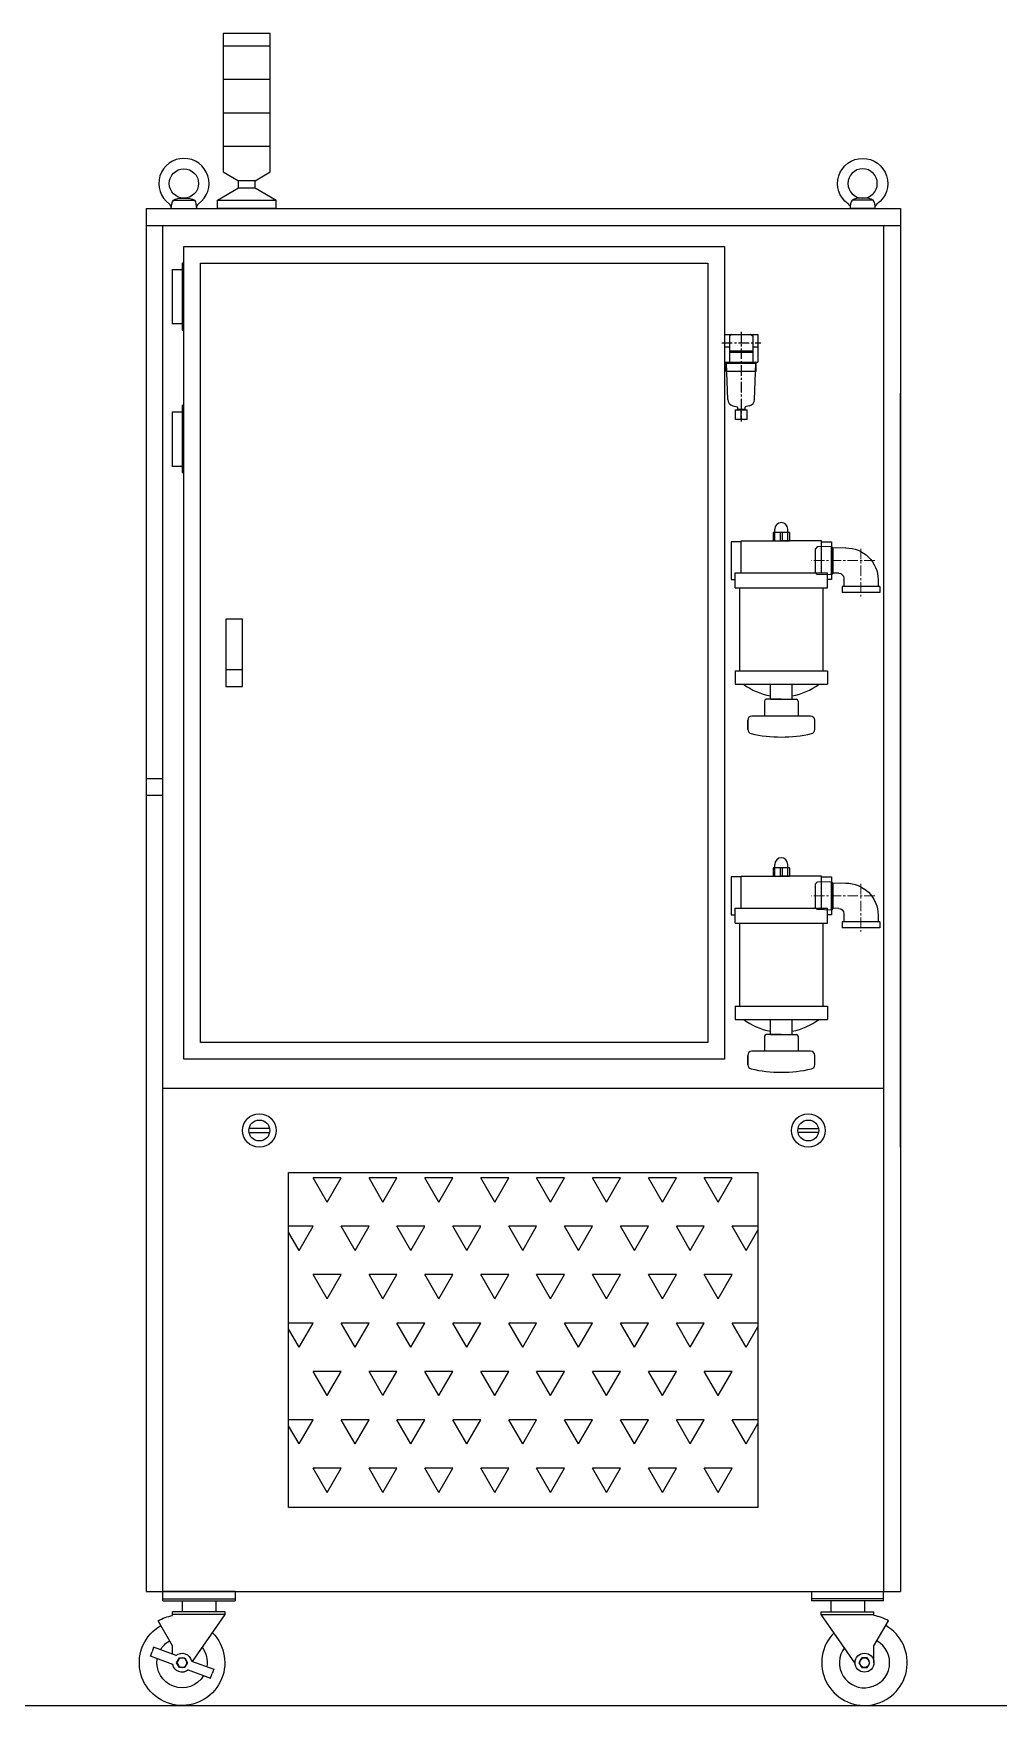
# Model space of a CAD drawing. Header units: millimetres. Extents: x 92843 to 114843, y 2721 to 9158.
# Drawn here: x 103888 to 105040, y 4545 to 6542 of the extents above; entities that cross this region are included whole.
import ezdxf

# ---------------------------------------------------------------- set-up
doc = ezdxf.new("R2010")
doc.units = ezdxf.units.MM
doc.header["$LTSCALE"] = 10
for name, pattern in [('C_CENTER_L', [2, 1.25, -0.25, 0.25, -0.25]), ('C_SOLID_L', [0]), ('CENTER', [2, 1.25, -0.25, 0.25, -0.25])]:
    doc.linetypes.add(name, pattern=pattern)
doc.layers.add('CENTER', color=1, linetype='Continuous', lineweight=13)

# ---------------------------------------------------------------- blocks, each defined once
blk = doc.blocks.new('아이볼트M16-원')
for p, q in [((2.5, 10), (27.5, 10)), ((0, 0), (30, 0))]:
    blk.add_line(p, q)
blk.add_circle((15, 30), 17.5)
for centre, radius, start, end in [((15, 30), 30, 305.6591, 234.3409), ((-6.1, 0.7), 6.15, 353.8966, 54.0013), ((36.1, 0.7), 6.15, 125.9987, 186.1034)]:
    blk.add_arc(centre, radius, start, end)
blk.add_spline([(0, 0), (2.5, 10), (15, 12.5), (27.5, 10), (30, 0)], degree=3)
blk = doc.blocks.new('TP6240-01 PCI TG')
for p, q in [((296.3, -29.4), (296.3, -40.4)), ((296.3, -29.4), (382.3, -29.4)), ((382.3, -38.4), (296.3, -38.4)), ((382.3, -40.4), (382.3, -29.4)), ((382.3, -40.4), (296.3, -40.4)), ((307.9, -56.9), (307.9, -53.9)), ((307.9, -53.9), (370.8, -53.9)), ((348.1, -114.4), (307.9, -56.9)), ((307.9, -56.9), (370.8, -56.9)), ((319.3, -40.4), (319.3, -53.9)), ((359.3, -40.4), (359.3, -53.9)), ((370.8, -58), (370.8, -53.9)), ((370.8, -94.4), (388, -64.5)), ((370.8, -114.4), (370.8, -94.4)), ((356.2, -108.7), (352.9, -114.4)), ((352.9, -114.4), (356.2, -120)), ((362.7, -108.7), (356.2, -108.7)), ((366, -114.4), (362.7, -108.7)), ((362.7, -120), (366, -114.4)), ((356.2, -120), (362.7, -120))]:
    blk.add_line(p, q)
for radius in [11.3, 5.67]:
    blk.add_circle((359.5, -114.4), radius)
for radius, start, end in [(57.5, 60.1896, 78.6386), (51, 135.4826, 60.2137), (30, 143.0166, 60.3634)]:
    blk.add_arc((359.5, -114.4), radius, start, end)
blk = doc.blocks.new('TP6240R-01 PCI TG')
for p, q in [((296.3, -29.4), (296.3, -40.4)), ((296.3, -29.4), (382.3, -29.4)), ((382.3, -38.4), (296.3, -38.4)), ((382.3, -40.4), (382.3, -29.4)), ((382.3, -40.4), (296.3, -40.4)), ((307.9, -56.9), (307.9, -53.9)), ((307.9, -53.9), (370.8, -53.9)), ((347, -112.8), (307.9, -56.9)), ((307.9, -56.9), (370.8, -56.9)), ((319.3, -40.4), (319.3, -53.9)), ((359.3, -40.4), (359.3, -53.9)), ((370.8, -58), (370.8, -53.9)), ((370.8, -94.4), (388, -64.5)), ((366.7, -105.7), (393.4, -96)), ((370.8, -104.2), (370.8, -94.4)), ((393.4, -96), (395.3, -101.4)), ((348.3, -112.4), (321.6, -122)), ((356.2, -108.7), (352.9, -114.4)), ((352.9, -114.4), (356.2, -120)), ((362.7, -108.7), (356.2, -108.7)), ((366, -114.4), (362.7, -108.7)), ((362.7, -120), (366, -114.4)), ((370.6, -116.4), (397.3, -106.7)), ((397.3, -106.7), (395.3, -101.4)), ((321.6, -122), (323.6, -127.4)), ((325.5, -132.8), (323.6, -127.4)), ((352.2, -123.1), (325.5, -132.8)), ((356.2, -120), (362.7, -120))]:
    blk.add_line(p, q)
blk.add_circle((359.5, -114.4), 5.67)
for radius, start, end in [(57.5, 60.1896, 78.6386), (51, 135.4826, 60.2137), (30, 143.0166, 188.99), (30, 30.8904, 60.3634), (30, 210.8904, 8.99), (11.3, 50.1448, 169.7356), (11.3, 230.1448, 349.7356)]:
    blk.add_arc((359.5, -114.4), radius, start, end)
blk = doc.blocks.new('A$C1ABC471F')
at = {"linetype": 'Continuous', "ltscale": 2}
for p, q in [((40, 0), (-40, 0)), ((-40, 0), (-40, -2)), ((-32.5, -14), (-32.5, 0)), ((32.5, 0), (32.5, -14)), ((40, -2), (40, 0)), ((-40, -2), (40, -2)), ((-32.5, -14), (32.5, -14))]:
    blk.add_line(p, q, dxfattribs=at)
blk = doc.blocks.new('A$C5FCD36A2')
for p, q in [((69.8, 243.5), (50.2, 243.5)), ((50.2, 243.5), (50.2, 233.5)), ((52.2, 233.5), (52.2, 247.5)), ((59, 233.5), (59, 243.5)), ((61, 243.5), (61, 233.5)), ((67.8, 233.5), (67.8, 247.5)), ((69.8, 243.5), (69.8, 233.5)), ((12, 232.5), (0, 232.5)), ((0, 232.5), (0, 187.5)), ((12, 195.5), (12, 233.5)), ((12, 233.5), (60, 233.5)), ((50.2, 233.5), (69.8, 233.5)), ((108, 233.5), (60, 233.5)), ((108, 195.5), (108, 233.5)), ((108, 232.5), (120, 232.5)), ((120, 232.5), (120, 187.5)), ((0, 187.5), (5, 187.5)), ((5, 177.5), (5, 195.5)), ((5, 177.5), (5, 195.5)), ((5, 195.5), (115, 195.5)), ((115, 177.5), (115, 195.5)), ((115, 177.5), (115, 195.5)), ((120, 187.5), (115, 187.5)), ((5, 177.5), (115, 177.5)), ((5, 78.5), (5, 62.5)), ((5, 78.5), (115, 78.5)), ((5, 78.5), (5, 62.5)), ((5, 62.5), (115, 62.5)), ((47, 44.5), (47, 62.5)), ((73, 44.5), (73, 62.5)), ((115, 78.5), (115, 62.5)), ((40, 42.5), (40, 24.5)), ((60, 44.5), (42, 44.5)), ((47, 44.5), (73, 44.5)), ((60, 44.5), (78, 44.5)), ((80, 42.5), (80, 24.5)), ((95, 24.5), (25, 24.5)), ((20, 8.5), (20, 19.5)), ((20, 19.5), (20, 8.5)), ((100, 8.5), (100, 19.5))]:
    blk.add_line(p, q)
for points in [[(10, 177.5), (10, 78.5)], [(110, 78.5), (110, 177.5)]]:
    blk.add_lwpolyline(points)
for centre, radius, start, end in [((60.3, 247.5), 8.05, 91.7823, 179.6832), ((59.7, 247.5), 8.05, 0.3168, 88.2177), ((60, 122.5), 75, 233.1301, 260.0183), ((60, 122.5), 75, 279.9817, 306.8699), ((42, 42.5), 2, 90, 180), ((78, 42.5), 2, 0, 90), ((25, 19.5), 5, 90, 180), ((95, 19.5), 5, 0, 90), ((25, 8.5), 5, 180, 257.1604), ((60, 162), 162.5, 257.1604, 282.8396), ((95, 8.5), 5, 282.8396, 0)]:
    blk.add_arc(centre, radius, start, end)
blk = doc.blocks.new('A$C70B95E08')
at = {"color": 7, "linetype": 'Continuous'}
for p, q in [((81.5, 54.9), (36.5, 54.9)), ((36.5, 47.9), (36.5, 54.9)), ((81.5, 47.9), (36.5, 47.9)), ((38.5, 37.9), (38.5, 47.9)), ((79.5, 39.8), (79.5, 47.9)), ((81.5, 47.9), (81.5, 54.9)), ((7, 33.3), (5, 31.1)), ((5, 31.1), (5, 2.7)), ((24, 33.8), (7, 33.3)), ((26, 31.7), (24, 33.8)), ((32.6, 31.9), (26, 31.7)), ((26, 31.7), (26, 2)), ((7, 0.5), (5, 2.7)), ((24, 0), (7, 0.5)), ((26, 2), (24, 0)), ((40.8, 1.8), (26, 2))]:
    blk.add_line(p, q, dxfattribs=at)
at = {"linetype": 'Continuous', "ltscale": 2}
blk.add_line((24, 33.8), (24, 0), dxfattribs=at)
at = {"color": 7, "linetype": 'Continuous'}
for centre, radius, start, end in [((32.5, 37.9), 6, 271, 0.0001), ((41.5, 39.8), 38, 269, 0)]:
    blk.add_arc(centre, radius, start, end, dxfattribs=at)
at = {"layer": 'CENTER', "color": 1, "linetype": 'CENTER'}
for p, q in [((59, 2.7), (59, 59.9)), ((75.5, 16.9), (0, 16.9))]:
    blk.add_line(p, q, dxfattribs=at)
blk = doc.blocks.new('A$C699C093D')
at = {"color": 7, "linetype": 'Continuous'}
for p, q in [((3.2, 103.7), (43.2, 103.7)), ((3.2, 103.7), (3.2, 71)), ((11.4, 103.6), (9.2, 102.3)), ((9.2, 102.3), (9.2, 71)), ((34.9, 103.6), (37.2, 102.3)), ((37.2, 102.3), (37.2, 71)), ((43.2, 103.7), (43.2, 71)), ((3.2, 89), (9.2, 89)), ((9.2, 84.2), (37.2, 84.2)), ((9.2, 82.7), (37.2, 82.7)), ((37.2, 89), (43.2, 89)), ((3.2, 71), (43.2, 71)), ((5.2, 59.7), (5.2, 71)), ((5.2, 69.5), (41.2, 69.5)), ((7.2, 26.2), (5.6, 69.5)), ((39.2, 26.2), (40.8, 69.5)), ((41.2, 59.7), (41.2, 71)), ((41.2, 59.7), (5.2, 59.7)), ((40.4, 59.7), (40.3, 59.7)), ((13.1, 18.7), (18.3, 17.4)), ((16.2, 14), (30.2, 14)), ((16.2, 2.5), (16.2, 14)), ((30.2, 2.5), (16.2, 2.5)), ((18.7, 16.9), (18.7, 14.7)), ((18.7, 14.7), (27.7, 14.7)), ((19.8, 14), (19.8, 14.7)), ((23.2, 3.1), (23.2, 13.3)), ((26.6, 14), (26.6, 14.7)), ((27.7, 16.9), (27.7, 14.7)), ((33.2, 18.7), (28, 17.4)), ((30.2, 2.5), (30.2, 14))]:
    blk.add_line(p, q, dxfattribs=at)
at = {"color": 2, "linetype": 'C_CENTER_L'}
for p, q in [((23.2, 107.2), (23.2, 0)), ((0, 94), (46.5, 94))]:
    blk.add_line(p, q, dxfattribs=at)
at = {"color": 7, "linetype": 'C_SOLID_L'}
for p, q in [((5.2, 69.6), (6, 71)), ((41.2, 69.6), (40.4, 71))]:
    blk.add_line(p, q, dxfattribs=at)
at = {"color": 7, "linetype": 'Continuous'}
for centre, radius, start, end in [((11.9, 102.7), 1, 89.9964, 119.999), ((34.4, 102.7), 1, 60.0013, 90.0039), ((15.2, 26.5), 8, 182.1433, 255), ((31.2, 26.5), 8, 285, 357.8567), ((19.7, 3.9), 10.1, 69.7438, 110.2562), ((19.7, 12.6), 10.1, 249.7438, 290.2562), ((18.2, 16.9), 0.5, 0, 75), ((26.7, 3.9), 10.1, 69.7438, 110.2562), ((26.7, 12.6), 10.1, 249.7438, 290.2562), ((28.2, 16.9), 0.5, 105.0001, 180.0002)]:
    blk.add_arc(centre, radius, start, end, dxfattribs=at)
blk = doc.blocks.new('A$C65555AC7')
at = {"linetype": 'Continuous', "ltscale": 2}
for p, q in [((-28, 209), (28, 209)), ((-28, 43.8), (-28, 209)), ((28, 209), (28, 43.8)), ((-28, 194), (28, 194)), ((-28, 154), (28, 154)), ((-28, 114), (28, 114)), ((-28, 74), (28, 74)), ((-10, 33), (-28, 43.8)), ((28, 43.8), (10, 33)), ((-10, 25), (-35, 10)), ((-10, 25), (-10, 33)), ((-10, 33), (10, 33)), ((10, 25), (-10, 25)), ((10, 25), (10, 33)), ((35, 10), (10, 25)), ((-35, 0), (-35, 10)), ((35, 10), (-35, 10)), ((-35, 0), (35, 0)), ((35, 0), (35, 10))]:
    blk.add_line(p, q, dxfattribs=at)

msp = doc.modelspace()

# ---------------------------------------------------------------- hatches: boundary and pattern name
at = {"linetype": 'Continuous', "ltscale": 2}
h = msp.add_hatch(dxfattribs=at)
h.set_pattern_fill('TRIANG', color=8, scale=7, style=0)
h.set_pattern_definition([(120, (105372.017, 3762.21), (33.3375, 57.7422), [33.3375, -33.3375]), (60, (105372.017, 3762.21), (66.675, 7e-06), [33.3375, -33.3375]), (180, (105388.685, 3791.083), (-33.3375, 57.7422), [33.3375, -33.3375])])
h.paths.add_polyline_path([(104752.7, 4783.4), (104752.7, 5183.4), (104192.7, 5183.4), (104192.7, 4783.4)])

# ---------------------------------------------------------------- linework, layer by layer
at = {"linetype": 'Continuous'}
for p, q in [((104022.7, 6333.4), (104022.7, 4683.4)), ((104922.7, 6333.4), (104922.7, 4683.4)), ((104922.7, 5213.4), (104922.7, 6113.4)), ((104022.7, 4683.4), (104922.7, 4683.4))]:
    msp.add_line(p, q, dxfattribs=at)
at = {"linetype": 'Continuous', "ltscale": 2}
for p, q in [((104022.7, 6333.4), (104922.7, 6333.4)), ((104042.7, 4683.4), (104042.7, 6313.4)), ((104902.7, 4683.4), (104902.7, 6313.4)), ((104022.7, 5653.4), (104042.7, 5653.4)), ((104022.7, 5633.4), (104042.7, 5633.4)), ((104902.7, 5283.4), (104042.7, 5283.4))]:
    msp.add_line(p, q, dxfattribs=at)
at = {"linetype": 'Continuous', "ltscale": 3}
msp.add_line((104022.7, 6313.4), (104922.7, 6313.4), dxfattribs=at)
msp.add_line((104117.7, 5783.4), (104137.7, 5783.4))
at = {"color": 8, "ltscale": 2}
msp.add_line((101206.3, 4547.4), (106367.3, 4547.4), dxfattribs=at)
at = {"linetype": 'Continuous', "ltscale": 2}
for points in [[(104067.7, 6288.4), (104712.7, 6288.4), (104712.7, 5318.4), (104067.7, 5318.4)], [(104087.7, 6268.4), (104692.7, 6268.4), (104692.7, 5338.4), (104087.7, 5338.4)], [(104752.7, 4783.4), (104192.7, 4783.4), (104192.7, 5183.4), (104752.7, 5183.4)]]:
    msp.add_lwpolyline(points, close=True, dxfattribs=at)
msp.add_lwpolyline([(104117.7, 5763.4), (104137.7, 5763.4), (104137.7, 5843.4), (104117.7, 5843.4)], close=True)
for points in [[(104169.9, 5235.9), (104145.4, 5235.9)], [(104800.4, 5235.9), (104824.9, 5235.9)], [(104145.4, 5230.9), (104169.9, 5230.9)], [(104824.9, 5230.9), (104800.4, 5230.9)]]:
    msp.add_lwpolyline(points)
for centre, radius in [((104157.7, 5233.4), 20), ((104157.7, 5233.4), 12.5), ((104812.7, 5233.4), 20), ((104812.7, 5233.4), 12.5)]:
    msp.add_circle(centre, radius)

# ---------------------------------------------------------------- block references
at = {"linetype": 'Continuous', "ltscale": 2, "xscale": -1}
for name, p in [('A$C65555AC7', (104142.7, 6333.4)), ('아이볼트M16-원', (104892.6, 6333.4)), ('TP6240R-01 PCI TG', (104425, 4712.8))]:
    msp.add_blockref(name, p, dxfattribs=at)
at = {"linetype": 'Continuous', "ltscale": 2}
for name, p in [('아이볼트M16-원', (104052.7, 6333.4)), ('A$C699C093D', (104709.5, 6079.4)), ('A$C5FCD36A2', (104720.5, 5703.4)), ('A$C5FCD36A2', (104720.5, 5303.4)), ('TP6240-01 PCI TG', (104520.3, 4712.8))]:
    msp.add_blockref(name, p, dxfattribs=at)
at = {"linetype": 'Continuous', "ltscale": 2, "rotation": 270}
for p in [(104067.7, 6228.4), (104067.7, 6058.4)]:
    msp.add_blockref('A$C1ABC471F', p, dxfattribs=at)
at = {"linetype": 'Continuous', "ltscale": 2, "xscale": -1, "rotation": 180}
for p in [(104816.5, 5930.3), (104816.5, 5530.3)]:
    msp.add_blockref('A$C70B95E08', p, dxfattribs=at)

doc.saveas('drawing.dxf')
